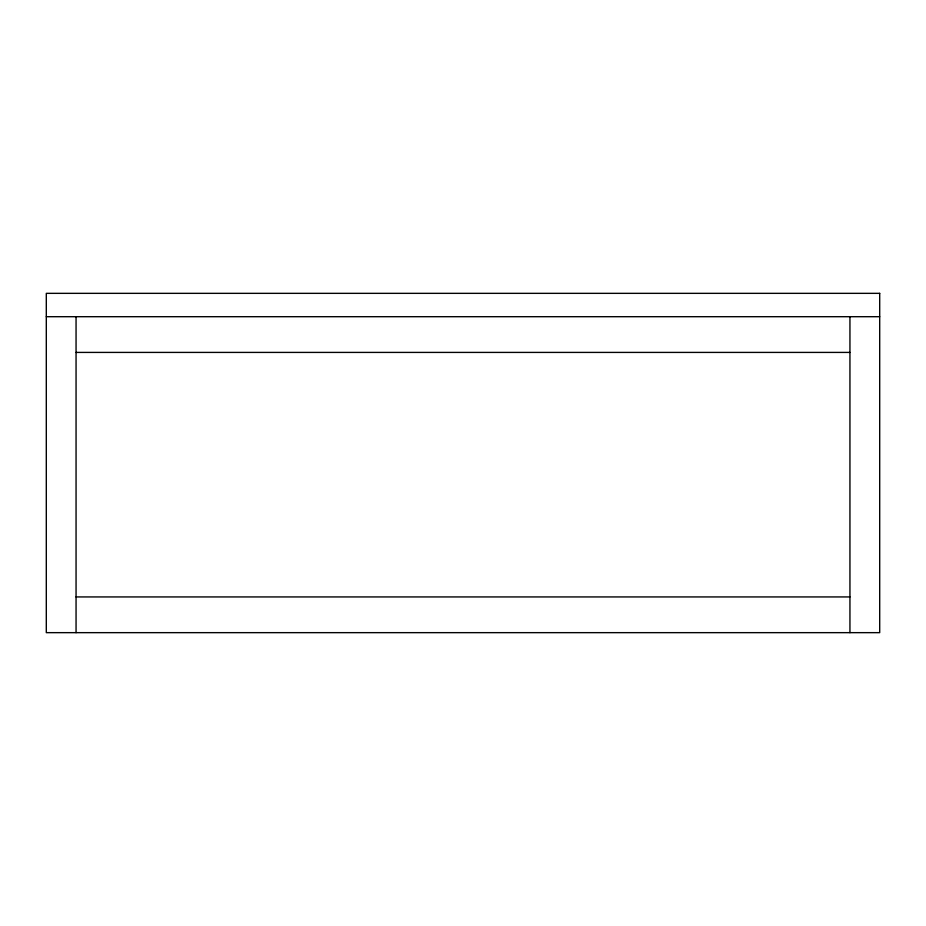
<?xml version="1.0" encoding="UTF-8"?>
<svg xmlns="http://www.w3.org/2000/svg" width="926" height="926" viewBox="0 0 926 926"><rect width="100%" height="100%" fill="white"/><g stroke="black" fill="none" stroke-linecap="round" stroke-linejoin="round"><path stroke-width="1.39" d="M46.3 316.704L879.7 316.704M76.059 352.412L849.941 352.412M76.059 596.934L849.941 596.934M849.941 316.704L849.941 632.655M76.059 316.704L76.059 632.655M879.7 293.345L46.3 293.345L46.3 632.655L879.7 632.655L879.7 293.345"/></g></svg>
